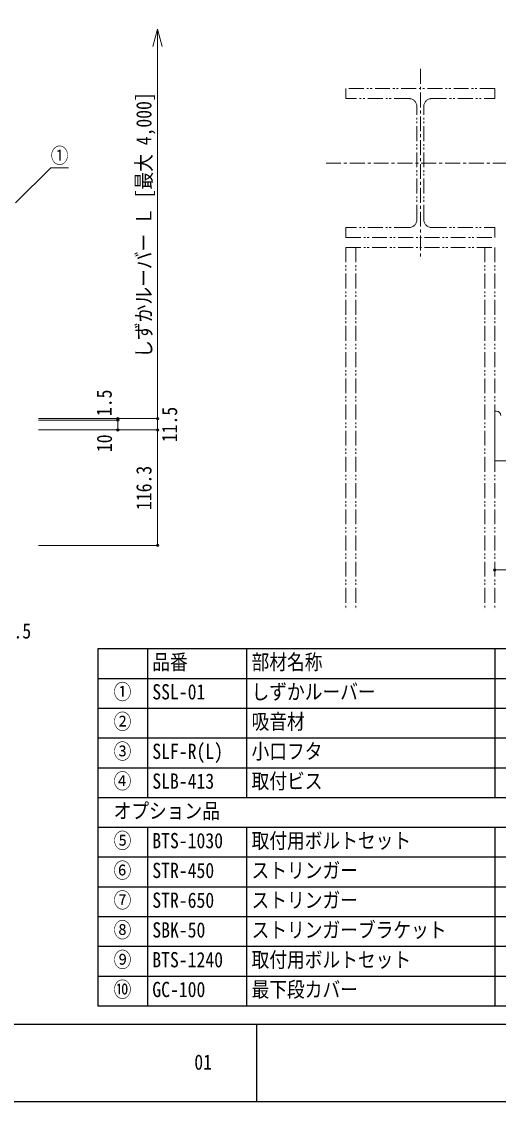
# Model space of a CAD drawing. Units: millimetres at full size, sheet at 1:3; details may follow other scales. Extents: x -600 to 1770, y -422 to 1264.
# Drawn here: x 663 to 1144, y -422 to 666 of the extents above; entities that cross this region are included whole.
import ezdxf
from ezdxf.enums import TextEntityAlignment as Align

# ---------------------------------------------------------------- set-up
doc = ezdxf.new("R2010")
doc.units = ezdxf.units.MM
doc.header["$LTSCALE"] = 3
doc.header["$PDMODE"] = 32
doc.header["$PDSIZE"] = 2.4
for name, pattern in [('CHAIN1', [8, 5, -1, 1, -1]), ('DASHED1', [1.8, 1.2, -0.6]), ('DOUBLE_CHAIN1', [8.8, 5, -1, 0.6, -0.6, 0.6, -1])]:
    doc.linetypes.add(name, pattern=pattern)
for name, color, linetype, lineweight in [('0-1', 4, 'Continuous', 9), ('0-2', 7, 'Continuous', 9), ('0-5', 134, 'DOUBLE_CHAIN1', 5), ('0-6', 5, 'Continuous', 25), ('0-8', 7, 'DASHED1', 5), ('F-0', 7, 'Continuous', 25), ('F-F', 7, 'Continuous', 5)]:
    doc.layers.add(name, color=color, linetype=linetype, lineweight=lineweight)
doc.styles.add('ＭＳ ゴシック', font='')
doc.styles.get('ＭＳ ゴシック').set_extended_font_data('MS Gothic')

msp = doc.modelspace()

# ---------------------------------------------------------------- linework, layer by layer
at = {"layer": '0-1'}
for p, q in [((800.295, 658.469), (795.636, 641.082)), ((800.295, 658.469), (800.295, 265.969)), ((800.295, 658.469), (804.954, 641.082)), ((760.295, 265.969), (680.295, 265.969)), ((760.295, 264.469), (680.295, 264.469)), ((760.295, 265.969), (760.295, 264.469)), ((800.295, 265.969), (760.295, 265.969)), ((760.295, 264.469), (760.295, 254.469)), ((800.295, 265.969), (800.295, 254.469)), ((760.295, 254.469), (680.295, 254.469)), ((800.295, 254.469), (760.295, 254.469)), ((800.295, 254.469), (800.295, 138.169)), ((800.295, 138.169), (680.295, 138.169)), ((1139.995, 113.469), (1203.995, 113.469))]:
    msp.add_line(p, q, dxfattribs=at)
for p in [(760.295, 265.969), (760.295, 264.469), (800.295, 265.969), (760.295, 254.469), (800.295, 254.469), (800.295, 138.169), (1139.995, 113.469)]:
    msp.add_point(p, dxfattribs=at)
at = {"layer": '0-2', "color": 4}
for q in [(657.345, 483.362), (710.7, 518.718)]:
    msp.add_line((692.7, 518.718), q, dxfattribs=at)
at = {"layer": '0-5', "color": 7, "linetype": 'CHAIN1'}
for p, q in [((1064.995, 618.469), (1064.995, 428.469)), ((969.995, 523.469), (1159.995, 523.469))]:
    msp.add_line(p, q, dxfattribs=at)
at = {"layer": '0-5'}
for p, q in [((1053.495, 588.469), (989.995, 588.469)), ((1061.495, 466.469), (1061.495, 580.469)), ((1068.495, 466.469), (1068.495, 580.469)), ((1076.495, 458.469), (1139.995, 458.469)), ((1139.995, 448.469), (1139.995, 458.469)), ((989.995, 438.469), (1139.995, 438.469)), ((989.995, 438.469), (989.995, 73.469)), ((999.995, 438.469), (999.995, 73.469)), ((1129.995, 438.469), (1129.995, 73.469)), ((1139.995, 438.469), (1139.995, 73.469))]:
    msp.add_line(p, q, dxfattribs=at)
for points in [[(1139.995, 598.469), (989.995, 598.469), (989.995, 588.469)], [(1076.495, 588.469), (1139.995, 588.469), (1139.995, 598.469)], [(1053.495, 458.469), (989.995, 458.469), (989.995, 448.469), (1139.995, 448.469)]]:
    msp.add_lwpolyline(points, dxfattribs=at)
for centre, start, end in [((1053.495, 580.469), 0, 90), ((1076.495, 580.469), 90, 180), ((1053.495, 466.469), 270, 0), ((1076.495, 466.469), 180, 270)]:
    msp.add_arc(centre, 8, start, end, dxfattribs=at)
at = {"layer": '0-6'}
for p, q in [((1739.995, 33.769), (739.995, 33.769)), ((739.995, 33.769), (739.995, -326.231)), ((789.995, 33.769), (789.995, -116.231)), ((889.995, 33.769), (889.995, -116.231)), ((1139.995, 33.769), (1139.995, -116.231)), ((1739.995, 3.769), (739.995, 3.769)), ((1739.995, -26.231), (739.995, -26.231)), ((1739.995, -56.231), (739.995, -56.231)), ((1739.995, -86.231), (739.995, -86.231)), ((1739.995, -116.231), (739.995, -116.231)), ((1739.995, -146.231), (739.995, -146.231)), ((789.995, -146.231), (789.995, -326.231)), ((889.995, -146.231), (889.995, -326.231)), ((1139.995, -146.231), (1139.995, -326.231)), ((1739.995, -176.231), (739.995, -176.231)), ((1739.995, -206.231), (739.995, -206.231)), ((1739.995, -236.231), (739.995, -236.231)), ((1739.995, -266.231), (739.995, -266.231)), ((1739.995, -296.231), (739.995, -296.231)), ((1739.995, -326.231), (739.995, -326.231))]:
    msp.add_line(p, q, dxfattribs=at)
at = {"layer": '0-8', "color": 2, "linetype": 'Continuous', "lineweight": 13}
for p in [(1139.995, 223.469), (1141.495, 273.469)]:
    msp.add_line(p, (1139.995, 273.469), dxfattribs=at)
msp.add_lwpolyline([(1189.995, 224.969), (1189.995, 223.469), (1139.995, 223.469)], dxfattribs=at)
msp.add_arc((1141.495, 268.969), 4.5, 0, 90, dxfattribs=at)
at = {"layer": 'F-0', "color": 5}
msp.add_line((-600.005, -344.231), (1769.995, -344.231), dxfattribs=at)
at = {"layer": 'F-F', "color": 5, "lineweight": 25}
msp.add_line((899.995, -344.231), (899.995, -422.231), dxfattribs=at)
msp.add_lwpolyline([(-600.005, 1263.769), (-600.005, -422.231), (1769.995, -422.231)], dxfattribs=at)

# ---------------------------------------------------------------- texts
at = {"layer": '0-1', "color": 7, "style": 'ＭＳ ゴシック', "width": 0.85}
for s, p in [('しずかルーバー Ｌ [最大 4,000]', (798.795, 327.219)), ('1.5', (758.758, 268.484)), ('11.5', (824.628, 242.161)), ('10', (759.001, 232.146)), ('116.3', (798.795, 173.819))]:
    msp.add_text(s, height=15.4, rotation=90, dxfattribs=at).set_placement(p, align=Align.BOTTOM_LEFT)
msp.add_text('1.5', height=15.4, dxfattribs=at).set_placement((646.245, 39.669), align=Align.BOTTOM_LEFT)
at = {"layer": '0-2', "style": 'ＭＳ ゴシック', "width": 0.85}
for s, p in [('①', (692.7, 518.718)), ('品番', (794.995, 8.269)), ('部材名称', (894.995, 8.269)), ('①', (755.995, -21.731)), ('しずかルーバー', (894.995, -21.731)), ('SSL-01', (794.995, -21.731)), ('②', (755.995, -51.731)), ('吸音材', (894.995, -51.731)), ('③', (755.995, -81.731)), ('SLF-R(L)', (794.995, -81.731)), ('小口フタ', (894.995, -81.731)), ('④', (755.995, -111.731)), ('SLB-413', (794.995, -111.731)), ('取付ビス', (894.995, -111.731)), ('オプション品', (755.995, -141.731)), ('⑤', (755.995, -171.731)), ('BTS-1030', (794.995, -171.731)), ('取付用ボルトセット', (894.995, -171.731)), ('⑥', (755.995, -201.731)), ('STR-450', (794.995, -201.731)), ('ストリンガー', (894.995, -201.731)), ('⑦', (755.995, -231.731)), ('STR-650', (794.995, -231.731)), ('ストリンガー', (894.995, -231.731)), ('⑧', (755.995, -261.731)), ('ストリンガーブラケット', (894.995, -261.731)), ('SBK-50', (794.995, -261.731)), ('⑨', (755.995, -291.731)), ('BTS-1240', (794.995, -291.731)), ('取付用ボルトセット', (894.995, -291.731)), ('⑩', (755.995, -321.731)), ('GC-100', (794.995, -321.731)), ('最下段カバー', (894.995, -321.731))]:
    msp.add_text(s, height=15.4, dxfattribs=at).set_placement(p, align=Align.BOTTOM_LEFT)
at = {"layer": 'F-0', "style": 'ＭＳ ゴシック', "width": 0.85}
msp.add_text('01', height=15.4, dxfattribs=at).set_placement((837.302, -394.932), align=Align.BOTTOM_LEFT)

doc.saveas('drawing.dxf')
